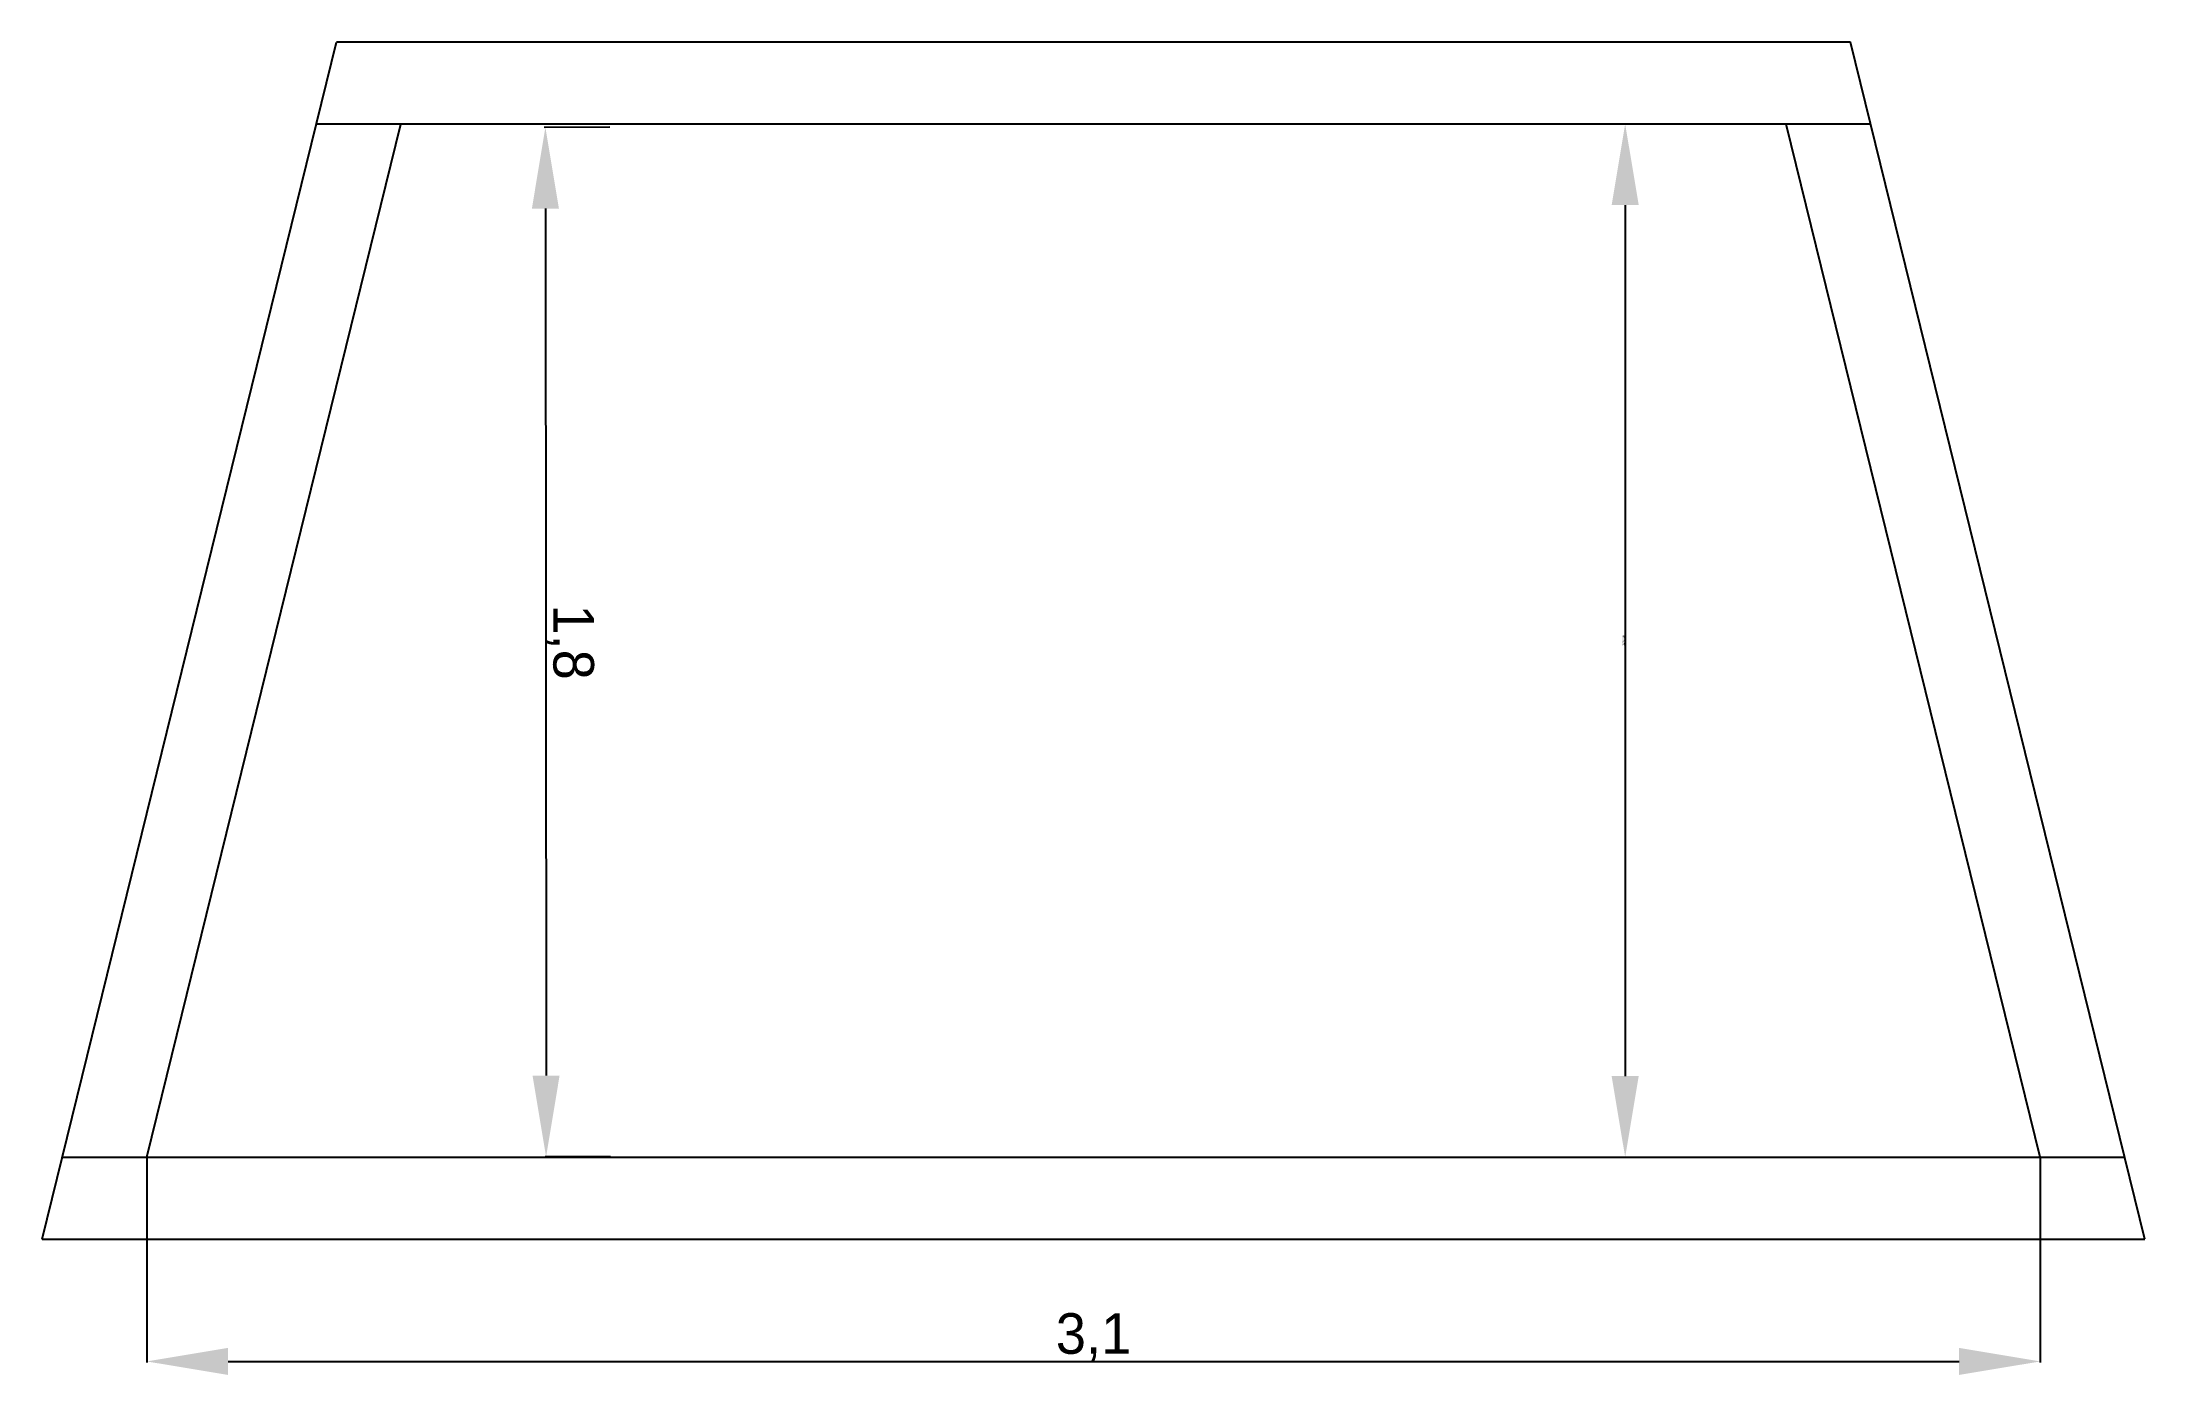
# Model space of a CAD drawing. Header units: millimetres. Extents: x -1786 to 803, y -983 to 659.
import ezdxf

# ---------------------------------------------------------------- set-up
doc = ezdxf.new("R2010")
doc.units = ezdxf.units.MM
doc.dimstyles.new('ISO-25', dxfattribs={"dimtxt": 2.5, "dimasz": 2.5, "dimexe": 1.25, "dimexo": 0.625, "dimtad": 1, "dimtxsty": 'Standard', "dimcen": 2.5, "dimadec": 0, "dimazin": 0, "dimtfac": 1, "dimtmove": 0, "dimatfit": 3, "dimfxl": 0, "dimarcsym": 0})

# ---------------------------------------------------------------- blocks, each defined once
blk = doc.blocks.new('*D17')
at = {"color": 0, "lineweight": -2}
for p, q in [((-1087.1, 554), (-1167.8, 553.9)), ((-1166.5, 453.9), (-1165.6, -614.3)), ((-1086.1, -714.2), (-1166.8, -714.3))]:
    blk.add_line(p, q, dxfattribs=at)
at = {"color": 0}
for points in [[(-1149.8, 453.9), (-1183.1, 453.9), (-1166.5, 553.9)], [(-1149, -614.3), (-1182.3, -614.3), (-1165.6, -714.3)]]:
    blk.add_solid(points, dxfattribs=at)
at = {"layer": 'Defpoints', "color": 0}
for p in [(-1086.4, 554), (-1165.6, -714.3), (-1085.5, -714.2)]:
    blk.add_point(p, dxfattribs=at)
at = {"color": 0, "insert": (-1136.3, -80.2), "char_height": 50, "attachment_point": 5, "rotation": 270.0438}
blk.add_mtext('1,8', dxfattribs=at)
blk = doc.blocks.new('*D18')
at = {"color": 0, "lineweight": -2}
for p, q in [((12.2, 558.1), (164.4, 558.1)), ((163.2, 458.1), (163.2, -614.8)), ((12.2, -714.8), (164.4, -714.8))]:
    blk.add_line(p, q, dxfattribs=at)
at = {"color": 0}
for points in [[(146.5, 458.1), (179.9, 458.1), (163.2, 558.1)], [(146.5, -614.8), (179.9, -614.8), (163.2, -714.8)]]:
    blk.add_solid(points, dxfattribs=at)
at = {"layer": 'Defpoints', "color": 0}
for p in [(11.6, 558.1), (11.6, -714.8), (163.2, -714.8)]:
    blk.add_point(p, dxfattribs=at)
at = {"color": 0, "insert": (161.1, -78.3), "char_height": 2.5, "attachment_point": 5, "rotation": 90}
blk.add_mtext('1272,86', dxfattribs=at)
blk = doc.blocks.new('*D19')
at = {"color": 0, "lineweight": -2}
for p, q in [((-1657.3, -715.4), (-1657.3, -967.6)), ((674.3, -715.4), (674.3, -967.6)), ((-1557.3, -966.4), (574.3, -966.4))]:
    blk.add_line(p, q, dxfattribs=at)
at = {"color": 0}
for points in [[(-1557.3, -949.7), (-1557.3, -983), (-1657.3, -966.4)], [(574.3, -949.7), (574.3, -983), (674.3, -966.4)]]:
    blk.add_solid(points, dxfattribs=at)
at = {"layer": 'Defpoints', "color": 0}
for p in [(-1657.3, -714.8), (674.3, -714.8), (674.3, -966.4)]:
    blk.add_point(p, dxfattribs=at)
at = {"color": 0, "insert": (-491.5, -936.6), "char_height": 50, "attachment_point": 5}
blk.add_mtext('3,1', dxfattribs=at)

msp = doc.modelspace()

# ---------------------------------------------------------------- linework, layer by layer
for p, q in [((-1786.291, -815.882), (-1423.883, 659.035)), ((440.837, 659.035), (-1423.883, 659.035)), ((803.245, -815.882), (440.837, 659.035)), ((-1657.343, -714.783), (-1344.619, 557.936)), ((465.679, 557.936), (-1448.725, 557.936)), ((674.298, -714.783), (361.573, 557.936)), ((-1761.45, -714.783), (778.404, -714.783)), ((-1786.291, -815.882), (803.245, -815.882))]:
    msp.add_line(p, q)

# ---------------------------------------------------------------- dimensions: what is measured, and where the dimension line sits
dim = msp.add_aligned_dim(p1=(-1086.44, 553.987), p2=(-1085.47, -714.214), distance=-80.097, text='1,8', dimstyle='ISO-25', override={"dimtxt": 50, "dimasz": 100})
dim.commit()
dim.dimension.update_dxf_attribs({"geometry": '*D17', "text_midpoint": (-1136.26, -80.152)})
dim = msp.add_aligned_dim(p1=(11.567, 558.105), p2=(11.567, -714.757), distance=151.627, dimstyle='ISO-25', override={"dimasz": 100})
dim.commit()
dim.dimension.update_dxf_attribs({"geometry": '*D18', "text_midpoint": (161.111, -78.326)})
dim = msp.add_linear_dim(base=(674.298, -966.378), p1=(-1657.343, -714.783), p2=(674.298, -714.783), text='3,1', dimstyle='ISO-25', override={"dimtxt": 50, "dimasz": 100})
dim.commit()
dim.dimension.update_dxf_attribs({"geometry": '*D19', "text_midpoint": (-491.523, -936.587)})

doc.saveas('drawing.dxf')
